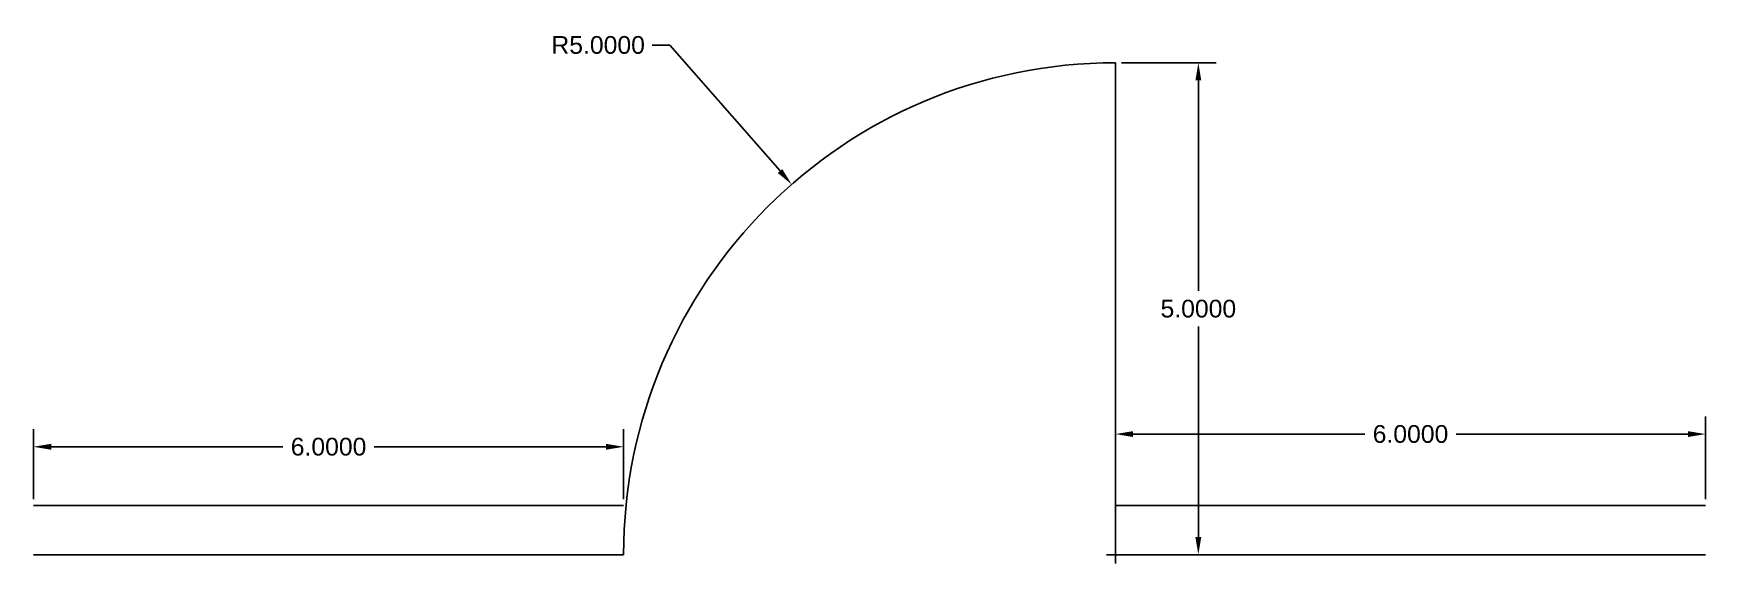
# Model space of a CAD drawing. Header units: millimetres. Extents: x 2.5 to 19.5, y 2.4 to 7.8.
import ezdxf

# ---------------------------------------------------------------- set-up
doc = ezdxf.new("R2010")
doc.units = ezdxf.units.MM
doc.header["$MEASUREMENT"] = 0
doc.header["$PDMODE"] = 2
doc.layers.get('0').update_dxf_attribs({"true_color": 0xc2ced6})
doc.styles.get("Standard").update_dxf_attribs({"font": 'arial.ttf'})
doc.dimstyles.get("Standard").update_dxf_attribs({"dimtxt": 0.18, "dimasz": 0.18, "dimexe": 0.18, "dimexo": 0.0625, "dimgap": 0.09, "dimtad": 0, "dimtih": 1, "dimtoh": 1, "dimdec": 4, "dimzin": 0, "dimdsep": 46, "dimtxsty": 'Standard', "dimcen": 0.09, "dimadec": 0, "dimazin": 0, "dimtfac": 1, "dimtdec": 4, "dimtofl": 0, "dimtmove": 0, "dimatfit": 3, "dimfxl": 1, "dimtolj": 1, "dimtzin": 0, "dimarcsym": 0})

# ---------------------------------------------------------------- blocks, each defined once
blk = doc.blocks.new('*D4')
at = {"color": 0, "lineweight": -2, "transparency": 16777216}
for p, q in [((2.484, 3.054), (2.484, 3.768)), ((8.484, 3.054), (8.484, 3.768)), ((2.664, 3.588), (5.02, 3.588)), ((8.304, 3.588), (5.948, 3.588))]:
    blk.add_line(p, q, dxfattribs=at)
at = {"color": 0, "transparency": 16777216}
for points in [[(2.664, 3.618), (2.664, 3.558), (2.484, 3.588)], [(8.304, 3.618), (8.304, 3.558), (8.484, 3.588)]]:
    blk.add_solid(points, dxfattribs=at)
at = {"layer": 'Defpoints', "color": 0, "transparency": 16777216}
for p in [(8.484, 3.588), (2.484, 2.991), (8.484, 2.991)]:
    blk.add_point(p, dxfattribs=at)
at = {"color": 0, "transparency": 16777216, "insert": (5.484, 3.588), "char_height": 0.18, "attachment_point": 5}
blk.add_mtext('\\A1;6.0000', dxfattribs=at)
blk = doc.blocks.new('*D5')
at = {"color": 0, "lineweight": -2, "transparency": 16777216}
for p, q in [((13.484, 3.054), (13.484, 3.897)), ((19.484, 3.054), (19.484, 3.897)), ((13.664, 3.717), (16.02, 3.717)), ((19.304, 3.717), (16.948, 3.717))]:
    blk.add_line(p, q, dxfattribs=at)
at = {"color": 0, "transparency": 16777216}
for points in [[(13.664, 3.747), (13.664, 3.687), (13.484, 3.717)], [(19.304, 3.747), (19.304, 3.687), (19.484, 3.717)]]:
    blk.add_solid(points, dxfattribs=at)
at = {"layer": 'Defpoints', "color": 0, "transparency": 16777216}
for p in [(19.484, 3.717), (13.484, 2.991), (19.484, 2.991)]:
    blk.add_point(p, dxfattribs=at)
at = {"color": 0, "transparency": 16777216, "insert": (16.484, 3.717), "char_height": 0.18, "attachment_point": 5}
blk.add_mtext('\\A1;6.0000', dxfattribs=at)
blk = doc.blocks.new('*D6')
at = {"color": 0, "lineweight": -2, "transparency": 16777216}
for p, q in [((8.774, 7.671), (8.954, 7.671)), ((8.954, 7.671), (10.074, 6.391)), ((13.484, 2.401), (13.484, 2.581)), ((13.394, 2.491), (13.574, 2.491))]:
    blk.add_line(p, q, dxfattribs=at)
at = {"color": 0, "transparency": 16777216}
blk.add_solid([(10.097, 6.41), (10.051, 6.371), (10.192, 6.255)], dxfattribs=at)
at = {"layer": 'Defpoints', "color": 0, "transparency": 16777216}
for p in [(10.192, 6.255), (13.484, 2.491)]:
    blk.add_point(p, dxfattribs=at)
at = {"color": 0, "transparency": 16777216, "insert": (8.225, 7.671), "char_height": 0.18, "attachment_point": 5}
blk.add_mtext('\\A1;R5.0000', dxfattribs=at)
blk = doc.blocks.new('*D7')
at = {"color": 0, "lineweight": -2, "transparency": 16777216}
for p, q in [((13.546, 7.491), (14.507, 7.491)), ((14.327, 7.311), (14.327, 5.173)), ((14.327, 2.671), (14.327, 4.809)), ((13.546, 2.491), (14.507, 2.491))]:
    blk.add_line(p, q, dxfattribs=at)
at = {"color": 0, "transparency": 16777216}
for points in [[(14.297, 7.311), (14.357, 7.311), (14.327, 7.491)], [(14.297, 2.671), (14.357, 2.671), (14.327, 2.491)]]:
    blk.add_solid(points, dxfattribs=at)
at = {"layer": 'Defpoints', "color": 0, "transparency": 16777216}
for p in [(13.484, 7.491), (14.327, 7.491), (13.484, 2.491)]:
    blk.add_point(p, dxfattribs=at)
at = {"color": 0, "transparency": 16777216, "insert": (14.327, 4.991), "char_height": 0.18, "attachment_point": 5}
blk.add_mtext('\\A1;5.0000', dxfattribs=at)

msp = doc.modelspace()

# ---------------------------------------------------------------- linework, layer by layer
for p, q in [((13.48372, 2.49119), (13.48372, 7.49119)), ((2.48372, 2.99119), (8.48372, 2.99119)), ((13.48372, 2.99119), (19.48372, 2.99119)), ((2.48372, 2.49119), (8.48372, 2.49119)), ((13.48372, 2.49119), (19.48372, 2.49119))]:
    msp.add_line(p, q)
msp.add_arc((13.48372, 2.49119), 5, 90, 180)

# ---------------------------------------------------------------- dimensions: what is measured, and where the dimension line sits
dim = msp.add_radius_dim(center=(13.48372, 2.49119), mpoint=(10.1924, 6.25513), dimstyle='Standard')
dim.commit()
dim.dimension.update_dxf_attribs({"geometry": '*D6', "text_midpoint": (8.22503, 7.67082), "dimtype": 164})
dim = msp.add_linear_dim(base=(14.32651, 7.49119), p1=(13.48372, 2.49119), p2=(13.48372, 7.49119), angle=90, dimstyle='Standard')
dim.commit()
dim.dimension.update_dxf_attribs({"geometry": '*D7', "text_midpoint": (14.32651, 4.99119)})
for base, p1, p2, picture, middle in [((8.48372, 3.58818), (2.48372, 2.99119), (8.48372, 2.99119), '*D4', (5.48372, 3.58818)), ((19.48372, 3.71676), (13.48372, 2.99119), (19.48372, 2.99119), '*D5', (16.48372, 3.71676))]:
    dim = msp.add_linear_dim(base=base, p1=p1, p2=p2, dimstyle='Standard')
    dim.commit()
    dim.dimension.update_dxf_attribs({"geometry": picture, "text_midpoint": middle})

doc.saveas('drawing.dxf')
